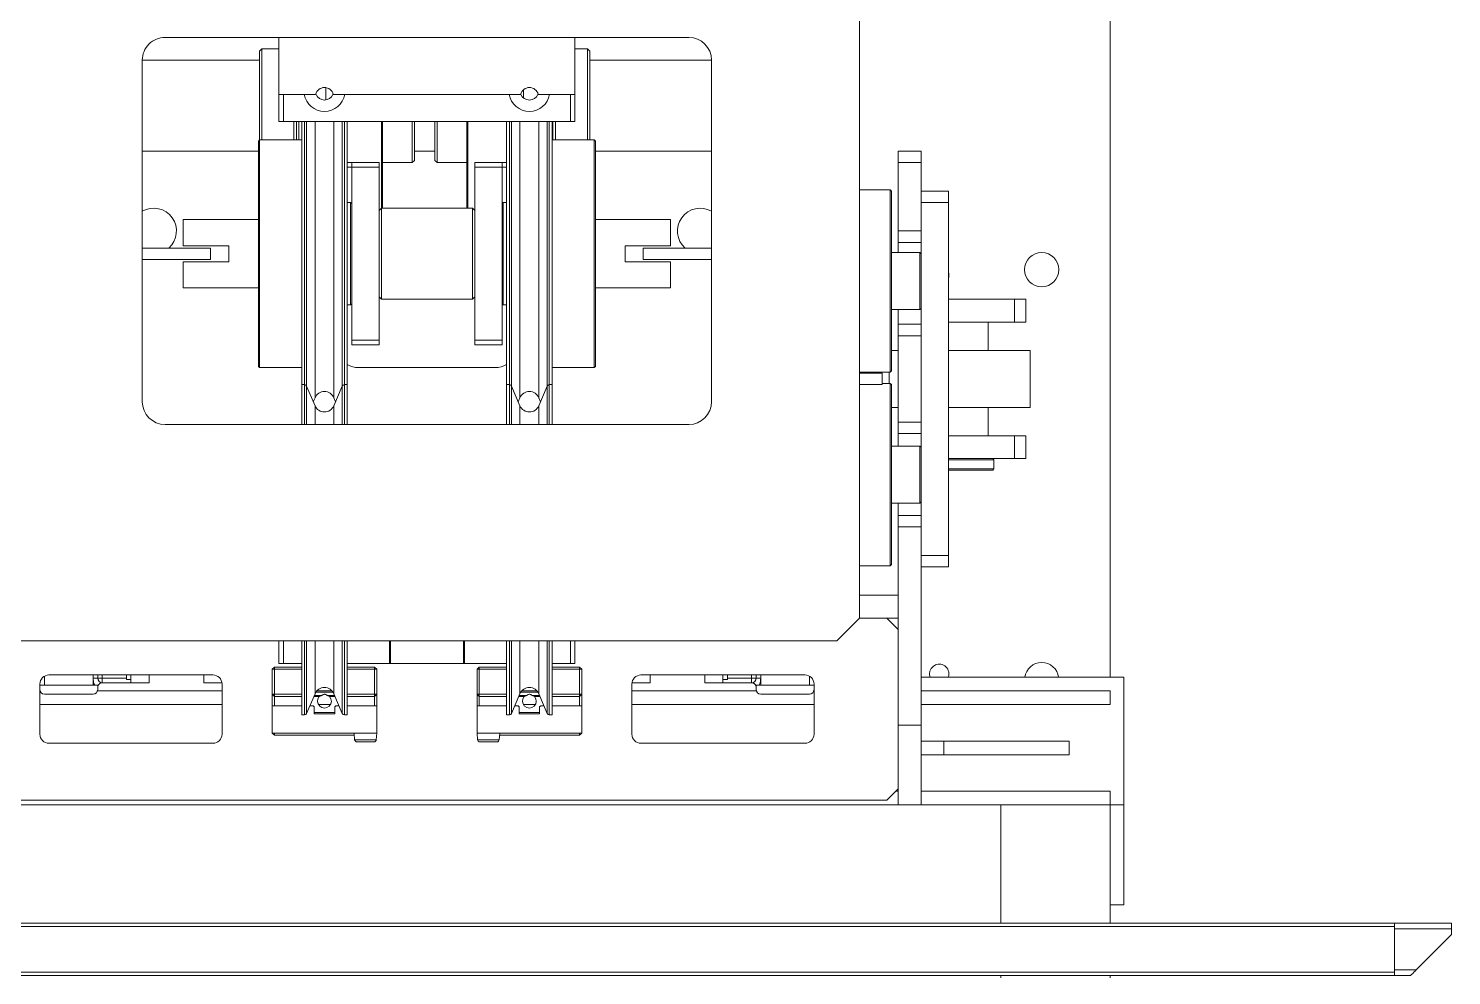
# Model space of a CAD drawing. Header units: millimetres. Extents: x -7602 to 9818, y -387 to 3388.
# Drawn here: x 6453 to 7078, y 2288 to 2704 of the extents above; entities that cross this region are included whole.
import ezdxf

# ---------------------------------------------------------------- set-up
doc = ezdxf.new("R2010")
doc.units = ezdxf.units.MM

# ---------------------------------------------------------------- blocks, each defined once
blk = doc.blocks.new('tryhytr')
at = {"color": 7, "linetype": 'Continuous', "lineweight": 15}
for p, q in [((102918.18, 66650.01, 194.08), (102902.68, 66634.51, 194.08)), ((102927.68, 66650.01, 194.08), (102918.18, 66650.01, 194.08)), ((102927.68, 66652.51, 194.08), (102920.68, 66652.51, 194.08)), ((103777.68, 66652.51, 194.08), (102927.68, 66652.51, 194.08)), ((102927.68, 66652.51, 194.08), (102927.68, 66651.01, 194.08)), ((103777.68, 66651.01, 194.08), (102927.68, 66651.01, 194.08)), ((102927.68, 66651.01, 194.08), (102927.68, 66631.01, 194.08)), ((103052.68, 66653.51, 194.08), (103052.68, 66652.51, 194.08)), ((103100.68, 66653.51, 194.08), (103100.68, 66652.51, 194.08)), ((102902.68, 66634.51, 194.08), (102902.68, 66632.01, 194.08)), ((102902.68, 66632.01, 194.08), (102902.68, 66629.51, 194.08)), ((102927.68, 66632.01, 194.08), (102902.68, 66632.01, 194.08)), ((102927.68, 66629.51, 194.08), (102902.68, 66629.51, 194.08)), ((103777.68, 66631.01, 194.08), (102927.68, 66631.01, 194.08)), ((102927.68, 66631.01, 194.08), (102927.68, 66629.51, 194.08)), ((103777.68, 66629.51, 194.08), (102927.68, 66629.51, 194.08)), ((103052.68, 66629.51, 194.08), (103052.68, 66621.51, 194.08)), ((103100.68, 66629.51, 194.08), (103100.68, 66577.51, 194.08)), ((103046.68, 66621.51, 194.08), (103052.68, 66621.51, 194.08)), ((103046.68, 66577.51, 194.08), (103046.68, 66621.51, 194.08)), ((103052.68, 66577.51, 194.08), (103052.68, 66621.51, 194.08)), ((103046.68, 66577.51, 194.08), (103052.68, 66577.51, 194.08)), ((103046.68, 66521.51, 194.08), (103046.68, 66577.51, 194.08)), ((103052.68, 66571.51, 194.08), (103052.68, 66577.51, 194.08)), ((103052.68, 66577.51, 194.08), (103135.68, 66577.51, 194.08)), ((103135.68, 66577.51, 194.08), (103145.68, 66577.51, 194.08)), ((103135.68, 66542.51, 194.08), (103135.68, 66577.51, 194.08)), ((103145.68, 66577.51, 194.08), (103559.68, 66577.51, 194.08)), ((103145.68, 66577.51, 194.08), (103145.68, 66542.51, 194.08)), ((103150.68, 66575.51, 194.08), (103145.68, 66570.51, 194.08)), ((103554.68, 66575.51, 194.08), (103150.68, 66575.51, 194.08)), ((103070.68, 66555.51, 194.08), (103070.68, 66549.51, 194.08)), ((103070.68, 66555.51, 194.08), (103125.68, 66555.51, 194.08)), ((103125.68, 66555.51, 194.08), (103125.68, 66549.51, 194.08)), ((103125.68, 66555.51, 194.08), (103135.68, 66555.51, 194.08)), ((103258.68, 66550.51, 194.08), (103186.68, 66550.51, 194.08)), ((103518.68, 66550.51, 194.08), (103446.68, 66550.51, 194.08)), ((103070.68, 66549.51, 194.08), (103125.68, 66549.51, 194.08)), ((103125.68, 66549.51, 194.08), (103135.68, 66549.51, 194.08)), ((103182.68, 66546.51, 194.08), (103182.68, 66524.51, 194.08)), ((103262.68, 66524.51, 194.08), (103262.68, 66546.51, 194.08)), ((103284.68, 66546.01, 194.08), (103285.68, 66547.01, 194.08)), ((103284.68, 66546.01, 194.08), (103284.68, 66534.01, 194.08)), ((103284.68, 66546.01, 194.08), (103330.68, 66546.01, 194.08)), ((103285.68, 66546.01, 194.08), (103285.68, 66547.01, 194.08)), ((103285.68, 66547.01, 194.08), (103320.77, 66547.01, 194.08)), ((103320.94, 66549, 194.08), (103320.68, 66546.01, 194.08)), ((103321.94, 66549.91, 194.08), (103329.43, 66549.91, 194.08)), ((103330.68, 66546.01, 194.08), (103330.42, 66549, 194.08)), ((103330.68, 66546.01, 194.08), (103330.68, 66534.01, 194.08)), ((103374.94, 66549, 194.08), (103374.68, 66546.01, 194.08)), ((103374.68, 66546.01, 194.08), (103420.68, 66546.01, 194.08)), ((103374.68, 66546.01, 194.08), (103374.68, 66534.01, 194.08)), ((103375.94, 66549.91, 194.08), (103383.43, 66549.91, 194.08)), ((103384.68, 66546.01, 194.08), (103384.42, 66549, 194.08)), ((103384.6, 66547.01, 194.08), (103419.68, 66547.01, 194.08)), ((103419.68, 66547.01, 194.08), (103420.68, 66546.01, 194.08)), ((103419.68, 66547.01, 194.08), (103419.68, 66546.01, 194.08)), ((103420.68, 66546.01, 194.08), (103420.68, 66534.01, 194.08)), ((103442.68, 66546.51, 194.08), (103442.68, 66524.51, 194.08)), ((103522.68, 66524.51, 194.08), (103522.68, 66546.51, 194.08)), ((103145.68, 66542.51, 194.08), (103135.68, 66542.51, 194.08)), ((103135.68, 66542.51, 194.08), (103135.68, 66455.51, 194.08)), ((103145.68, 66455.51, 194.08), (103145.68, 66542.51, 194.08)), ((103298.95, 66538.01, 194.08), (103297.68, 66538.01, 194.08)), ((103297.68, 66505.51, 194.08), (103297.68, 66538.01, 194.08)), ((103303.18, 66537.51, 194.08), (103312.18, 66537.51, 194.08)), ((103303.18, 66537.51, 194.08), (103303.18, 66534.51, 194.08)), ((103312.18, 66537.51, 194.08), (103312.18, 66534.51, 194.08)), ((103317.68, 66538.01, 194.08), (103316.42, 66538.01, 194.08)), ((103317.68, 66505.51, 194.08), (103317.68, 66538.01, 194.08)), ((103388.95, 66538.01, 194.08), (103387.68, 66538.01, 194.08)), ((103387.68, 66538.01, 194.08), (103387.68, 66505.51, 194.08)), ((103393.18, 66537.51, 194.08), (103402.18, 66537.51, 194.08)), ((103393.18, 66537.51, 194.08), (103393.18, 66534.51, 194.08)), ((103402.18, 66537.51, 194.08), (103402.18, 66534.51, 194.08)), ((103407.68, 66538.01, 194.08), (103406.42, 66538.01, 194.08)), ((103407.68, 66538.01, 194.08), (103407.68, 66505.51, 194.08)), ((103052.68, 66527.51, 194.08), (103052.68, 66533.51, 194.08)), ((103284.68, 66534.01, 194.08), (103297.68, 66534.01, 194.08)), ((103284.68, 66529.01, 194.08), (103284.68, 66534.01, 194.08)), ((103285.68, 66534.01, 194.08), (103285.68, 66530.01, 194.08)), ((103303.54, 66528.75, 194.08), (103299.87, 66537.4, 194.08)), ((103301.31, 66534.01, 194.08), (103302.68, 66534.01, 194.08)), ((103302.68, 66534.01, 194.08), (103303.18, 66534.51, 194.08)), ((103312.18, 66537.01, 194.08), (103303.18, 66537.01, 194.08)), ((103315.5, 66537.4, 194.08), (103311.82, 66528.75, 194.08)), ((103312.18, 66534.51, 194.08), (103312.68, 66534.01, 194.08)), ((103312.68, 66534.01, 194.08), (103314.06, 66534.01, 194.08)), ((103317.68, 66534.01, 194.08), (103330.68, 66534.01, 194.08)), ((103329.68, 66530.01, 194.08), (103329.68, 66534.01, 194.08)), ((103330.68, 66534.01, 194.08), (103330.68, 66529.01, 194.08)), ((103374.68, 66534.01, 194.08), (103387.68, 66534.01, 194.08)), ((103374.68, 66529.01, 194.08), (103374.68, 66534.01, 194.08)), ((103375.68, 66534.01, 194.08), (103375.68, 66530.01, 194.08)), ((103393.54, 66528.75, 194.08), (103389.87, 66537.4, 194.08)), ((103391.31, 66534.01, 194.08), (103392.68, 66534.01, 194.08)), ((103392.68, 66534.01, 194.08), (103393.18, 66534.51, 194.08)), ((103402.18, 66537.01, 194.08), (103393.18, 66537.01, 194.08)), ((103405.5, 66537.4, 194.08), (103401.82, 66528.75, 194.08)), ((103402.18, 66534.51, 194.08), (103402.68, 66534.01, 194.08)), ((103402.68, 66534.01, 194.08), (103404.06, 66534.01, 194.08)), ((103407.68, 66534.01, 194.08), (103420.68, 66534.01, 194.08)), ((103419.68, 66530.01, 194.08), (103419.68, 66534.01, 194.08)), ((103420.68, 66534.01, 194.08), (103420.68, 66529.01, 194.08)), ((103135.68, 66527.51, 194.08), (103052.68, 66527.51, 194.08)), ((103182.68, 66525.01, 194.08), (103184.68, 66525.01, 194.08)), ((103184.68, 66528.91, 194.08), (103206.08, 66528.91, 194.08)), ((103184.68, 66525.01, 194.08), (103206.08, 66525.01, 194.08)), ((103206.08, 66521.91, 194.08), (103206.08, 66525.01, 194.08)), ((103206.08, 66525.01, 194.08), (103206.82, 66525.01, 194.08)), ((103207.99, 66527.51, 194.08), (103262.68, 66527.51, 194.08)), ((103208.08, 66525.94, 194.08), (103208.08, 66526.91, 194.08)), ((103284.68, 66529.01, 194.08), (103285.68, 66530.01, 194.08)), ((103285.68, 66529.01, 194.08), (103284.68, 66529.01, 194.08)), ((103284.68, 66518.01, 194.08), (103284.68, 66529.01, 194.08)), ((103285.68, 66529.01, 194.08), (103285.68, 66530.01, 194.08)), ((103285.68, 66530.01, 194.08), (103297.68, 66530.01, 194.08)), ((103285.68, 66529.01, 194.08), (103285.68, 66518.01, 194.08)), ((103297.68, 66529.01, 194.08), (103285.68, 66529.01, 194.08)), ((103303.01, 66530.01, 194.08), (103305.46, 66530.01, 194.08)), ((103306.51, 66529.51, 194.08), (103303.22, 66529.51, 194.08)), ((103303.94, 66528.01, 194.08), (103311.42, 66528.01, 194.08)), ((103311.04, 66527.51, 194.08), (103304.33, 66527.51, 194.08)), ((103305.46, 66530.01, 194.08), (103306.51, 66529.51, 194.08)), ((103308.85, 66529.51, 194.08), (103309.9, 66530.01, 194.08)), ((103312.15, 66529.51, 194.08), (103308.85, 66529.51, 194.08)), ((103309.9, 66530.01, 194.08), (103312.36, 66530.01, 194.08)), ((103317.68, 66530.01, 194.08), (103329.68, 66530.01, 194.08)), ((103329.68, 66529.01, 194.08), (103317.68, 66529.01, 194.08)), ((103329.68, 66530.01, 194.08), (103329.68, 66529.01, 194.08)), ((103329.68, 66530.01, 194.08), (103330.68, 66529.01, 194.08)), ((103329.68, 66518.01, 194.08), (103329.68, 66529.01, 194.08)), ((103329.68, 66529.01, 194.08), (103330.68, 66529.01, 194.08)), ((103330.68, 66529.01, 194.08), (103330.68, 66518.01, 194.08)), ((103374.68, 66529.01, 194.08), (103375.68, 66530.01, 194.08)), ((103374.68, 66518.01, 194.08), (103374.68, 66529.01, 194.08)), ((103375.68, 66529.01, 194.08), (103374.68, 66529.01, 194.08)), ((103375.68, 66529.01, 194.08), (103375.68, 66530.01, 194.08)), ((103375.68, 66530.01, 194.08), (103387.68, 66530.01, 194.08)), ((103387.68, 66529.01, 194.08), (103375.68, 66529.01, 194.08)), ((103375.68, 66529.01, 194.08), (103375.68, 66518.01, 194.08)), ((103393.01, 66530.01, 194.08), (103395.46, 66530.01, 194.08)), ((103396.51, 66529.51, 194.08), (103393.22, 66529.51, 194.08)), ((103393.94, 66528.01, 194.08), (103401.42, 66528.01, 194.08)), ((103401.04, 66527.51, 194.08), (103394.33, 66527.51, 194.08)), ((103395.46, 66530.01, 194.08), (103396.51, 66529.51, 194.08)), ((103398.85, 66529.51, 194.08), (103399.9, 66530.01, 194.08)), ((103402.15, 66529.51, 194.08), (103398.85, 66529.51, 194.08)), ((103399.9, 66530.01, 194.08), (103402.36, 66530.01, 194.08)), ((103407.68, 66530.01, 194.08), (103419.68, 66530.01, 194.08)), ((103419.68, 66529.01, 194.08), (103407.68, 66529.01, 194.08)), ((103419.68, 66530.01, 194.08), (103420.68, 66529.01, 194.08)), ((103419.68, 66530.01, 194.08), (103419.68, 66529.01, 194.08)), ((103419.68, 66518.01, 194.08), (103419.68, 66529.01, 194.08)), ((103419.68, 66529.01, 194.08), (103420.68, 66529.01, 194.08)), ((103420.68, 66529.01, 194.08), (103420.68, 66518.01, 194.08)), ((103442.68, 66527.51, 194.08), (103497.37, 66527.51, 194.08)), ((103497.28, 66526.91, 194.08), (103497.28, 66525.94, 194.08)), ((103498.55, 66525.01, 194.08), (103499.28, 66525.01, 194.08)), ((103520.68, 66528.91, 194.08), (103499.28, 66528.91, 194.08)), ((103499.28, 66525.01, 194.08), (103499.28, 66521.91, 194.08)), ((103520.68, 66525.01, 194.08), (103499.28, 66525.01, 194.08)), ((103520.68, 66525.01, 194.08), (103522.68, 66525.01, 194.08)), ((103135.68, 66521.51, 194.08), (103046.68, 66521.51, 194.08)), ((103052.68, 66521.51, 194.08), (103052.68, 66142.51, 194.08)), ((103186.68, 66520.51, 194.08), (103258.68, 66520.51, 194.08)), ((103208.08, 66521.91, 194.08), (103206.08, 66521.91, 194.08)), ((103208.08, 66520.51, 194.08), (103208.08, 66521.91, 194.08)), ((103210.08, 66521.91, 194.08), (103208.08, 66521.91, 194.08)), ((103210.08, 66521.91, 194.08), (103210.08, 66523.91, 194.08)), ((103210.08, 66523.91, 194.08), (103222.68, 66523.91, 194.08)), ((103220.68, 66521.91, 194.08), (103210.08, 66521.91, 194.08)), ((103220.68, 66522.51, 194.08), (103222.68, 66522.51, 194.08)), ((103220.68, 66520.51, 194.08), (103220.68, 66522.51, 194.08)), ((103230.68, 66524.01, 194.08), (103222.68, 66524.01, 194.08)), ((103222.68, 66524.01, 194.08), (103222.68, 66520.51, 194.08)), ((103230.68, 66524.01, 194.08), (103230.68, 66520.51, 194.08)), ((103262.65, 66524.01, 194.08), (103254.68, 66524.01, 194.08)), ((103254.68, 66520.51, 194.08), (103254.68, 66524.01, 194.08)), ((103450.68, 66524.01, 194.08), (103442.71, 66524.01, 194.08)), ((103446.68, 66520.51, 194.08), (103518.68, 66520.51, 194.08)), ((103450.68, 66524.01, 194.08), (103450.68, 66520.51, 194.08)), ((103482.68, 66524.01, 194.08), (103474.68, 66524.01, 194.08)), ((103474.68, 66520.51, 194.08), (103474.68, 66524.01, 194.08)), ((103482.68, 66520.51, 194.08), (103482.68, 66524.01, 194.08)), ((103482.68, 66523.91, 194.08), (103495.28, 66523.91, 194.08)), ((103482.68, 66522.51, 194.08), (103484.68, 66522.51, 194.08)), ((103484.68, 66522.51, 194.08), (103484.68, 66520.51, 194.08)), ((103495.28, 66521.91, 194.08), (103484.68, 66521.91, 194.08)), ((103495.28, 66523.91, 194.08), (103495.28, 66521.91, 194.08)), ((103495.28, 66521.91, 194.08), (103497.28, 66521.91, 194.08)), ((103497.28, 66521.91, 194.08), (103497.28, 66520.51, 194.08)), ((103497.28, 66521.91, 194.08), (103499.28, 66521.91, 194.08)), ((103285.68, 66517.01, 194.08), (103284.68, 66518.01, 194.08)), ((103285.68, 66518.01, 194.08), (103284.68, 66518.01, 194.08)), ((103285.68, 66518.01, 194.08), (103297.68, 66518.01, 194.08)), ((103285.68, 66517.01, 194.08), (103285.68, 66518.01, 194.08)), ((103297.68, 66517.01, 194.08), (103285.68, 66517.01, 194.08)), ((103287.68, 66505.51, 194.08), (103287.68, 66515.51, 194.08)), ((103287.68, 66515.51, 194.08), (103289.68, 66515.51, 194.08)), ((103289.68, 66515.51, 194.08), (103289.68, 66505.51, 194.08)), ((103289.68, 66515.51, 194.08), (103297.68, 66515.51, 194.08)), ((103317.68, 66518.01, 194.08), (103329.68, 66518.01, 194.08)), ((103329.68, 66517.01, 194.08), (103317.68, 66517.01, 194.08)), ((103336.18, 66515.51, 194.08), (103317.68, 66515.51, 194.08)), ((103317.68, 66515.51, 194.08), (103369.18, 66515.51, 194.08)), ((103330.68, 66518.01, 194.08), (103329.68, 66518.01, 194.08)), ((103329.68, 66518.01, 194.08), (103329.68, 66517.01, 194.08)), ((103330.68, 66518.01, 194.08), (103329.68, 66517.01, 194.08)), ((103336.68, 66515.01, 194.08), (103336.18, 66515.51, 194.08)), ((103336.18, 66505.51, 194.08), (103336.18, 66515.51, 194.08)), ((103336.68, 66515.01, 194.08), (103336.68, 66505.51, 194.08)), ((103369.18, 66515.51, 194.08), (103368.68, 66515.01, 194.08)), ((103368.68, 66505.51, 194.08), (103368.68, 66515.01, 194.08)), ((103387.68, 66515.51, 194.08), (103369.18, 66515.51, 194.08)), ((103369.18, 66515.51, 194.08), (103369.18, 66505.51, 194.08)), ((103375.68, 66517.01, 194.08), (103374.68, 66518.01, 194.08)), ((103375.68, 66518.01, 194.08), (103374.68, 66518.01, 194.08)), ((103375.68, 66517.01, 194.08), (103375.68, 66518.01, 194.08)), ((103375.68, 66518.01, 194.08), (103387.68, 66518.01, 194.08)), ((103387.68, 66517.01, 194.08), (103375.68, 66517.01, 194.08)), ((103407.68, 66518.01, 194.08), (103419.68, 66518.01, 194.08)), ((103419.68, 66517.01, 194.08), (103407.68, 66517.01, 194.08)), ((103407.68, 66515.51, 194.08), (103415.68, 66515.51, 194.08)), ((103415.68, 66505.51, 194.08), (103415.68, 66515.51, 194.08)), ((103415.68, 66515.51, 194.08), (103417.68, 66515.51, 194.08)), ((103417.68, 66515.51, 194.08), (103417.68, 66505.51, 194.08)), ((103419.68, 66518.01, 194.08), (103419.68, 66517.01, 194.08)), ((103420.68, 66518.01, 194.08), (103419.68, 66517.01, 194.08)), ((103420.68, 66518.01, 194.08), (103419.68, 66518.01, 194.08)), ((103145.68, 66500.51, 194.08), (103150.68, 66495.51, 194.08)), ((103172.68, 66505.51, 194.08), (103162.68, 66495.51, 194.08)), ((103532.68, 66505.51, 194.08), (103172.68, 66505.51, 194.08)), ((103145.68, 66495.51, 194.08), (103162.68, 66495.51, 194.08)), ((103145.68, 66485.51, 194.08), (103145.68, 66495.51, 194.08)), ((103162.68, 66495.51, 194.08), (103162.68, 66195.51, 194.08)), ((103145.68, 66485.51, 194.08), (103162.68, 66485.51, 194.08)), ((103123.68, 66473.01, 194.08), (103135.68, 66473.01, 194.08)), ((103123.68, 66468.01, 194.08), (103123.68, 66473.01, 194.08)), ((103149.18, 66472.51, 194.08), (103148.68, 66472.01, 194.08)), ((103148.68, 66393.01, 194.08), (103148.68, 66472.01, 194.08)), ((103162.68, 66472.51, 194.08), (103149.18, 66472.51, 194.08)), ((103149.18, 66472.51, 194.08), (103149.18, 66392.51, 194.08)), ((103135.68, 66468.01, 194.08), (103123.68, 66468.01, 194.08)), ((103123.68, 66468.01, 194.08), (103123.68, 66313.01, 194.08)), ((103135.68, 66468.01, 194.08), (103135.68, 66313.01, 194.08)), ((103135.68, 66455.51, 194.08), (103145.68, 66455.51, 194.08)), ((103145.68, 66450.51, 194.08), (103135.68, 66450.51, 194.08)), ((103145.68, 66455.51, 194.08), (103145.68, 66450.51, 194.08)), ((103145.68, 66445.01, 194.08), (103145.68, 66450.51, 194.08)), ((103136.18, 66445.01, 194.08), (103135.68, 66444.51, 194.08)), ((103148.68, 66445.01, 194.08), (103136.18, 66445.01, 194.08)), ((103136.18, 66445.01, 194.08), (103136.18, 66420.01, 194.08)), ((103089.68, 66415.51, 194.08), (103089.68, 66425.51, 194.08)), ((103089.68, 66425.51, 194.08), (103094.68, 66425.51, 194.08)), ((103094.68, 66425.51, 194.08), (103094.68, 66415.51, 194.08)), ((103123.68, 66425.51, 194.08), (103094.68, 66425.51, 194.08)), ((103104.18, 66430.51, 194.08), (103103.68, 66430.01, 194.08)), ((103103.68, 66430.01, 194.08), (103103.68, 66426.01, 194.08)), ((103123.68, 66430.01, 194.08), (103103.68, 66430.01, 194.08)), ((103103.68, 66426.01, 194.08), (103104.18, 66425.51, 194.08)), ((103103.68, 66426.01, 194.08), (103123.68, 66426.01, 194.08)), ((103104.18, 66430.51, 194.08), (103123.68, 66430.51, 194.08)), ((103135.68, 66420.51, 194.08), (103136.18, 66420.01, 194.08)), ((103136.18, 66420.01, 194.08), (103148.68, 66420.01, 194.08)), ((103145.68, 66414.51, 194.08), (103145.68, 66420.01, 194.08)), ((103094.68, 66415.51, 194.08), (103089.68, 66415.51, 194.08)), ((103123.68, 66415.51, 194.08), (103094.68, 66415.51, 194.08)), ((103106.18, 66415.51, 194.08), (103106.18, 66403.01, 194.08)), ((103135.68, 66414.51, 194.08), (103145.68, 66414.51, 194.08)), ((103145.68, 66414.51, 194.08), (103145.68, 66409.51, 194.08)), ((103135.68, 66409.51, 194.08), (103135.68, 66371.51, 194.08)), ((103145.68, 66409.51, 194.08), (103135.68, 66409.51, 194.08)), ((103145.68, 66371.51, 194.08), (103145.68, 66409.51, 194.08)), ((103467.68, 66410.51, 194.08), (103237.68, 66410.51, 194.08)), ((103297.68, 66393.01, 194.08), (103297.68, 66410.51, 194.08)), ((103317.68, 66393.01, 194.08), (103317.68, 66410.51, 194.08)), ((103387.68, 66410.51, 194.08), (103387.68, 66393.01, 194.08)), ((103407.68, 66410.51, 194.08), (103407.68, 66393.01, 194.08)), ((103087.68, 66403.01, 194.08), (103087.68, 66378.01, 194.08)), ((103123.68, 66403.01, 194.08), (103087.68, 66403.01, 194.08)), ((103148.68, 66403.01, 194.08), (103145.68, 66403.01, 194.08)), ((103227.68, 66400.51, 194.08), (103227.68, 66250.51, 194.08)), ((103299.87, 66393.62, 194.08), (103303.54, 66402.27, 194.08)), ((103303.54, 66398.75, 194.08), (103302.79, 66400.51, 194.08)), ((103311.82, 66402.27, 194.08), (103315.5, 66393.62, 194.08)), ((103312.57, 66400.51, 194.08), (103311.82, 66398.75, 194.08)), ((103389.87, 66393.62, 194.08), (103393.54, 66402.27, 194.08)), ((103393.54, 66398.75, 194.08), (103392.79, 66400.51, 194.08)), ((103401.82, 66402.27, 194.08), (103405.5, 66393.62, 194.08)), ((103402.57, 66400.51, 194.08), (103401.82, 66398.75, 194.08)), ((103477.68, 66250.51, 194.08), (103477.68, 66400.51, 194.08)), ((103148.68, 66393.01, 194.08), (103149.18, 66392.51, 194.08)), ((103149.18, 66387.51, 194.08), (103148.68, 66387.01, 194.08)), ((103149.18, 66392.51, 194.08), (103152.68, 66392.51, 194.08)), ((103162.68, 66387.51, 194.08), (103149.18, 66387.51, 194.08)), ((103149.18, 66387.51, 194.08), (103149.18, 66307.51, 194.08)), ((103149.68, 66387.51, 194.08), (103149.68, 66392.51, 194.08)), ((103152.68, 66388.01, 194.08), (103152.68, 66393.01, 194.08)), ((103152.68, 66393.01, 194.08), (103162.68, 66393.01, 194.08)), ((103162.68, 66388.01, 194.08), (103152.68, 66388.01, 194.08)), ((103297.68, 66393.01, 194.08), (103298.95, 66393.01, 194.08)), ((103297.68, 66393.01, 194.08), (103297.68, 66277.51, 194.08)), ((103316.42, 66393.01, 194.08), (103317.68, 66393.01, 194.08)), ((103317.68, 66393.01, 194.08), (103317.68, 66277.51, 194.08)), ((103387.68, 66393.01, 194.08), (103388.95, 66393.01, 194.08)), ((103387.68, 66295.43, 194.08), (103387.68, 66393.01, 194.08)), ((103406.42, 66393.01, 194.08), (103407.68, 66393.01, 194.08)), ((103407.68, 66295.43, 194.08), (103407.68, 66393.01, 194.08)), ((103148.68, 66308.01, 194.08), (103148.68, 66387.01, 194.08)), ((103279.18, 66385.51, 194.08), (103278.68, 66385.01, 194.08)), ((103278.68, 66308.14, 194.08), (103278.68, 66385.01, 194.08)), ((103297.68, 66385.51, 194.08), (103279.18, 66385.51, 194.08)), ((103279.18, 66385.51, 194.08), (103279.18, 66307.87, 194.08)), ((103322.68, 66385.51, 194.08), (103382.68, 66385.51, 194.08)), ((103426.18, 66385.51, 194.08), (103407.68, 66385.51, 194.08)), ((103426.68, 66385.01, 194.08), (103426.18, 66385.51, 194.08)), ((103426.18, 66285.51, 194.08), (103426.18, 66385.51, 194.08)), ((103426.68, 66385.01, 194.08), (103426.68, 66286.01, 194.08)), ((103123.68, 66378.01, 194.08), (103087.68, 66378.01, 194.08)), ((103106.18, 66378.01, 194.08), (103106.18, 66365.51, 194.08)), ((103148.68, 66378.01, 194.08), (103145.68, 66378.01, 194.08)), ((103319.68, 66375.51, 194.08), (103331.68, 66375.51, 194.08)), ((103319.68, 66373.51, 194.08), (103319.68, 66375.51, 194.08)), ((103331.68, 66375.51, 194.08), (103331.68, 66373.51, 194.08)), ((103373.68, 66373.51, 194.08), (103373.68, 66375.51, 194.08)), ((103373.68, 66375.51, 194.08), (103385.68, 66375.51, 194.08)), ((103385.68, 66375.51, 194.08), (103385.68, 66373.51, 194.08)), ((103135.68, 66371.51, 194.08), (103145.68, 66371.51, 194.08)), ((103145.68, 66371.51, 194.08), (103145.68, 66366.51, 194.08)), ((103331.68, 66373.51, 194.08), (103319.68, 66373.51, 194.08)), ((103319.68, 66297.51, 194.08), (103319.68, 66373.51, 194.08)), ((103331.68, 66297.51, 194.08), (103331.68, 66373.51, 194.08)), ((103385.68, 66373.51, 194.08), (103373.68, 66373.51, 194.08)), ((103373.68, 66373.51, 194.08), (103373.68, 66297.51, 194.08)), ((103385.68, 66373.51, 194.08), (103385.68, 66297.51, 194.08)), ((103089.68, 66355.51, 194.08), (103089.68, 66365.51, 194.08)), ((103089.68, 66365.51, 194.08), (103094.68, 66365.51, 194.08)), ((103094.68, 66365.51, 194.08), (103094.68, 66355.51, 194.08)), ((103123.68, 66365.51, 194.08), (103094.68, 66365.51, 194.08)), ((103145.68, 66366.51, 194.08), (103135.68, 66366.51, 194.08)), ((103145.68, 66360.01, 194.08), (103145.68, 66366.51, 194.08)), ((103136.18, 66360.01, 194.08), (103135.68, 66359.51, 194.08)), ((103148.68, 66360.01, 194.08), (103136.18, 66360.01, 194.08)), ((103136.18, 66360.01, 194.08), (103136.18, 66335.01, 194.08)), ((103319.18, 66358.01, 194.08), (103317.68, 66358.01, 194.08)), ((103319.68, 66357.51, 194.08), (103319.18, 66358.01, 194.08)), ((103319.18, 66313.01, 194.08), (103319.18, 66358.01, 194.08)), ((103386.18, 66358.01, 194.08), (103385.68, 66357.51, 194.08)), ((103387.68, 66358.01, 194.08), (103386.18, 66358.01, 194.08)), ((103386.18, 66358.01, 194.08), (103386.18, 66313.01, 194.08)), ((103094.68, 66355.51, 194.08), (103089.68, 66355.51, 194.08)), ((103123.68, 66355.51, 194.08), (103094.68, 66355.51, 194.08)), ((103278.68, 66350.51, 194.08), (103245.68, 66350.51, 194.08)), ((103245.68, 66339.01, 194.08), (103245.68, 66350.51, 194.08)), ((103332.68, 66355.51, 194.08), (103331.68, 66354.51, 194.08)), ((103372.68, 66355.51, 194.08), (103332.68, 66355.51, 194.08)), ((103332.68, 66355.51, 194.08), (103332.68, 66329.67, 194.08)), ((103373.68, 66354.51, 194.08), (103372.68, 66355.51, 194.08)), ((103372.68, 66329.67, 194.08), (103372.68, 66355.51, 194.08)), ((103459.68, 66350.51, 194.08), (103426.68, 66350.51, 194.08)), ((103459.68, 66339.01, 194.08), (103459.68, 66350.51, 194.08)), ((103227.68, 66338.01, 194.08), (103257.68, 66338.01, 194.08)), ((103245.68, 66339.01, 194.08), (103265.68, 66339.01, 194.08)), ((103257.68, 66338.01, 194.08), (103257.68, 66333.01, 194.08)), ((103265.68, 66339.01, 194.08), (103265.68, 66332.01, 194.08)), ((103439.68, 66339.01, 194.08), (103459.68, 66339.01, 194.08)), ((103439.68, 66332.01, 194.08), (103439.68, 66339.01, 194.08)), ((103447.68, 66333.01, 194.08), (103447.68, 66338.01, 194.08)), ((103447.68, 66338.01, 194.08), (103477.68, 66338.01, 194.08)), ((103135.68, 66335.51, 194.08), (103136.18, 66335.01, 194.08)), ((103136.18, 66335.01, 194.08), (103148.68, 66335.01, 194.08)), ((103145.68, 66330.51, 194.08), (103145.68, 66335.01, 194.08)), ((103257.68, 66333.01, 194.08), (103227.68, 66333.01, 194.08)), ((103245.68, 66320.51, 194.08), (103245.68, 66332.01, 194.08)), ((103265.68, 66332.01, 194.08), (103245.68, 66332.01, 194.08)), ((103459.68, 66332.01, 194.08), (103439.68, 66332.01, 194.08)), ((103477.68, 66333.01, 194.08), (103447.68, 66333.01, 194.08)), ((103459.68, 66320.51, 194.08), (103459.68, 66332.01, 194.08)), ((103135.68, 66330.51, 194.08), (103145.68, 66330.51, 194.08)), ((103135.68, 66325.51, 194.08), (103135.68, 66295.51, 194.08)), ((103145.68, 66325.51, 194.08), (103135.68, 66325.51, 194.08)), ((103145.68, 66330.51, 194.08), (103145.68, 66325.51, 194.08)), ((103145.68, 66295.51, 194.08), (103145.68, 66325.51, 194.08)), ((103332.68, 66329.67, 194.08), (103332.68, 66315.51, 194.08)), ((103372.68, 66315.51, 194.08), (103372.68, 66329.67, 194.08)), ((103245.68, 66320.51, 194.08), (103278.68, 66320.51, 194.08)), ((103426.68, 66320.51, 194.08), (103459.68, 66320.51, 194.08)), ((103123.68, 66313.01, 194.08), (103135.68, 66313.01, 194.08)), ((103123.68, 66308.01, 194.08), (103123.68, 66313.01, 194.08)), ((103317.68, 66313.01, 194.08), (103319.18, 66313.01, 194.08)), ((103319.18, 66313.01, 194.08), (103319.68, 66313.51, 194.08)), ((103331.68, 66316.51, 194.08), (103332.68, 66315.51, 194.08)), ((103332.68, 66315.51, 194.08), (103372.68, 66315.51, 194.08)), ((103334.68, 66277.51, 194.08), (103334.68, 66315.51, 194.08)), ((103335.18, 66315.51, 194.08), (103335.18, 66277.51, 194.08)), ((103372.18, 66277.51, 194.08), (103372.18, 66315.51, 194.08)), ((103372.68, 66315.51, 194.08), (103373.68, 66316.51, 194.08)), ((103372.68, 66315.51, 194.08), (103372.68, 66277.51, 194.08)), ((103385.68, 66313.51, 194.08), (103386.18, 66313.01, 194.08)), ((103386.18, 66313.01, 194.08), (103387.68, 66313.01, 194.08)), ((103135.68, 66308.01, 194.08), (103123.68, 66308.01, 194.08)), ((103148.68, 66308.01, 194.08), (103149.18, 66307.51, 194.08)), ((103149.18, 66307.51, 194.08), (103162.68, 66307.51, 194.08)), ((103278.68, 66286.01, 194.08), (103278.68, 66308.14, 194.08)), ((103279.18, 66307.87, 194.08), (103279.18, 66285.51, 194.08)), ((103135.68, 66295.51, 194.08), (103145.68, 66295.51, 194.08)), ((103135.68, 66290.51, 194.08), (103135.68, 66295.51, 194.08)), ((103145.68, 66295.51, 194.08), (103145.68, 66290.51, 194.08)), ((103317.68, 66297.51, 194.08), (103319.68, 66297.51, 194.08)), ((103319.68, 66295.51, 194.08), (103317.68, 66295.51, 194.08)), ((103319.68, 66297.51, 194.08), (103331.68, 66297.51, 194.08)), ((103319.68, 66295.51, 194.08), (103319.68, 66297.51, 194.08)), ((103331.68, 66295.51, 194.08), (103319.68, 66295.51, 194.08)), ((103331.68, 66297.51, 194.08), (103331.68, 66295.51, 194.08)), ((103348.18, 66295.51, 194.08), (103335.18, 66295.51, 194.08)), ((103349.18, 66294.51, 194.08), (103348.18, 66295.51, 194.08)), ((103348.18, 66277.51, 194.08), (103348.18, 66295.51, 194.08)), ((103349.18, 66294.51, 194.08), (103349.18, 66277.51, 194.08)), ((103359.18, 66295.51, 194.08), (103358.18, 66294.51, 194.08)), ((103358.18, 66277.51, 194.08), (103358.18, 66294.51, 194.08)), ((103372.18, 66295.51, 194.08), (103359.18, 66295.51, 194.08)), ((103359.18, 66295.51, 194.08), (103359.18, 66277.51, 194.08)), ((103373.68, 66295.51, 194.08), (103373.68, 66297.51, 194.08)), ((103373.68, 66297.51, 194.08), (103385.68, 66297.51, 194.08)), ((103385.68, 66295.51, 194.08), (103373.68, 66295.51, 194.08)), ((103385.68, 66297.51, 194.08), (103385.68, 66295.51, 194.08)), ((103385.68, 66297.51, 194.08), (103387.68, 66297.51, 194.08)), ((103387.68, 66295.51, 194.08), (103385.68, 66295.51, 194.08)), ((103387.68, 66277.51, 194.08), (103387.68, 66295.43, 194.08)), ((103407.68, 66277.51, 194.08), (103407.68, 66295.43, 194.08)), ((103145.68, 66290.51, 194.08), (103135.68, 66290.51, 194.08)), ((103278.68, 66290.51, 194.08), (103227.68, 66290.51, 194.08)), ((103358.18, 66290.51, 194.08), (103349.18, 66290.51, 194.08)), ((103477.68, 66290.51, 194.08), (103426.68, 66290.51, 194.08)), ((103278.68, 66286.01, 194.08), (103279.18, 66285.51, 194.08)), ((103279.18, 66285.51, 194.08), (103297.68, 66285.51, 194.08)), ((103281.18, 66246.51, 194.08), (103281.18, 66285.51, 194.08)), ((103282.18, 66285.51, 194.08), (103282.18, 66245.51, 194.08)), ((103296.18, 66277.51, 194.08), (103296.18, 66285.51, 194.08)), ((103407.68, 66285.51, 194.08), (103426.18, 66285.51, 194.08)), ((103411.18, 66285.51, 194.08), (103411.18, 66277.51, 194.08)), ((103425.18, 66245.51, 194.08), (103425.18, 66285.51, 194.08)), ((103426.18, 66285.51, 194.08), (103426.68, 66286.01, 194.08)), ((103426.18, 66285.51, 194.08), (103426.18, 66246.51, 194.08)), ((103287.68, 66265.51, 194.08), (103287.68, 66277.51, 194.08)), ((103287.68, 66277.51, 194.08), (103289.68, 66277.51, 194.08)), ((103289.68, 66277.51, 194.08), (103289.68, 66265.51, 194.08)), ((103415.68, 66277.51, 194.08), (103289.68, 66277.51, 194.08)), ((103415.68, 66265.51, 194.08), (103415.68, 66277.51, 194.08)), ((103415.68, 66277.51, 194.08), (103417.68, 66277.51, 194.08)), ((103417.68, 66277.51, 194.08), (103417.68, 66265.51, 194.08)), ((103287.68, 66265.51, 194.08), (103287.68, 66240.51, 194.08)), ((103287.68, 66265.51, 194.08), (103303.81, 66265.51, 194.08)), ((103298.81, 66265.51, 194.08), (103289.68, 66265.51, 194.08)), ((103303.97, 66265.51, 194.08), (103303.89, 66265.51, 194.08)), ((103311.56, 66265.51, 194.08), (103393.81, 66265.51, 194.08)), ((103388.81, 66265.51, 194.08), (103316.56, 66265.51, 194.08)), ((103393.97, 66265.51, 194.08), (103393.89, 66265.51, 194.08)), ((103401.56, 66265.51, 194.08), (103417.68, 66265.51, 194.08)), ((103415.68, 66265.51, 194.08), (103406.56, 66265.51, 194.08)), ((103417.68, 66265.51, 194.08), (103417.68, 66240.51, 194.08)), ((103227.68, 66250.51, 194.08), (103281.18, 66250.51, 194.08)), ((103426.18, 66250.51, 194.08), (103477.68, 66250.51, 194.08)), ((103281.18, 66246.51, 194.08), (103282.18, 66245.51, 194.08)), ((103282.18, 66245.51, 194.08), (103287.68, 66245.51, 194.08)), ((103417.68, 66245.51, 194.08), (103425.18, 66245.51, 194.08)), ((103425.18, 66245.51, 194.08), (103426.18, 66246.51, 194.08)), ((103237.68, 66240.51, 194.08), (103467.68, 66240.51, 194.08))]:
    blk.add_line(p, q, dxfattribs=at)
at = {"color": 8, "linetype": 'Continuous', "lineweight": 15}
for p, q in [((103052.68, 66571.51, 194.08), (103135.68, 66571.51, 194.08)), ((103145.68, 66571.51, 194.08), (103146.68, 66571.51, 194.08)), ((103330.42, 66549, 194.08), (103320.94, 66549, 194.08)), ((103384.42, 66549, 194.08), (103374.94, 66549, 194.08)), ((103298.95, 66505.51, 194.08), (103298.95, 66538.01, 194.08)), ((103316.42, 66505.51, 194.08), (103316.42, 66538.01, 194.08)), ((103388.95, 66538.01, 194.08), (103388.95, 66505.51, 194.08)), ((103406.42, 66538.01, 194.08), (103406.42, 66505.51, 194.08)), ((103052.68, 66533.51, 194.08), (103135.68, 66533.51, 194.08)), ((103182.68, 66533.51, 194.08), (103262.68, 66533.51, 194.08)), ((103299.87, 66505.51, 194.08), (103299.87, 66537.4, 194.08)), ((103305.06, 66533.51, 194.08), (103310.3, 66533.51, 194.08)), ((103315.5, 66505.51, 194.08), (103315.5, 66537.4, 194.08)), ((103389.87, 66537.4, 194.08), (103389.87, 66505.51, 194.08)), ((103395.06, 66533.51, 194.08), (103400.3, 66533.51, 194.08)), ((103405.5, 66537.4, 194.08), (103405.5, 66505.51, 194.08)), ((103442.68, 66533.51, 194.08), (103522.68, 66533.51, 194.08)), ((103184.68, 66525.01, 194.08), (103184.68, 66521.05, 194.08)), ((103303.54, 66505.51, 194.08), (103303.54, 66528.75, 194.08)), ((103311.82, 66505.51, 194.08), (103311.82, 66528.75, 194.08)), ((103393.54, 66528.75, 194.08), (103393.54, 66505.51, 194.08)), ((103401.82, 66528.75, 194.08), (103401.82, 66505.51, 194.08)), ((103520.68, 66521.05, 194.08), (103520.68, 66525.01, 194.08)), ((103206.08, 66520.51, 194.08), (103206.08, 66521.91, 194.08)), ((103210.08, 66521.91, 194.08), (103210.08, 66520.51, 194.08)), ((103495.28, 66520.51, 194.08), (103495.28, 66521.91, 194.08)), ((103499.28, 66521.91, 194.08), (103499.28, 66520.51, 194.08)), ((103298.95, 66393.01, 194.08), (103298.95, 66410.51, 194.08)), ((103299.87, 66393.62, 194.08), (103299.87, 66410.51, 194.08)), ((103303.54, 66402.27, 194.08), (103303.54, 66410.51, 194.08)), ((103311.82, 66402.27, 194.08), (103311.82, 66410.51, 194.08)), ((103315.5, 66393.62, 194.08), (103315.5, 66410.51, 194.08)), ((103316.42, 66393.01, 194.08), (103316.42, 66410.51, 194.08)), ((103388.95, 66410.51, 194.08), (103388.95, 66393.01, 194.08)), ((103389.87, 66410.51, 194.08), (103389.87, 66393.62, 194.08)), ((103393.54, 66410.51, 194.08), (103393.54, 66402.27, 194.08)), ((103401.82, 66410.51, 194.08), (103401.82, 66402.27, 194.08)), ((103405.5, 66410.51, 194.08), (103405.5, 66393.62, 194.08)), ((103406.42, 66410.51, 194.08), (103406.42, 66393.01, 194.08)), ((103303.54, 66398.75, 194.08), (103303.54, 66277.51, 194.08)), ((103311.82, 66398.75, 194.08), (103311.82, 66277.51, 194.08)), ((103393.54, 66300.54, 194.08), (103393.54, 66398.75, 194.08)), ((103401.82, 66300.54, 194.08), (103401.82, 66398.75, 194.08)), ((103298.95, 66393.01, 194.08), (103298.95, 66277.51, 194.08)), ((103299.87, 66393.62, 194.08), (103299.87, 66277.51, 194.08)), ((103315.5, 66393.62, 194.08), (103315.5, 66277.51, 194.08)), ((103316.42, 66393.01, 194.08), (103316.42, 66277.51, 194.08)), ((103388.95, 66295.43, 194.08), (103388.95, 66393.01, 194.08)), ((103389.87, 66295.76, 194.08), (103389.87, 66393.62, 194.08)), ((103405.5, 66295.76, 194.08), (103405.5, 66393.62, 194.08)), ((103406.42, 66295.43, 194.08), (103406.42, 66393.01, 194.08)), ((103393.54, 66277.51, 194.08), (103393.54, 66300.54, 194.08)), ((103401.82, 66277.51, 194.08), (103401.82, 66300.54, 194.08)), ((103388.95, 66277.51, 194.08), (103388.95, 66295.43, 194.08)), ((103389.87, 66277.51, 194.08), (103389.87, 66295.76, 194.08)), ((103405.5, 66277.51, 194.08), (103405.5, 66295.76, 194.08)), ((103406.42, 66277.51, 194.08), (103406.42, 66295.43, 194.08)), ((103297.45, 66277.51, 194.08), (103297.45, 66285.51, 194.08)), ((103409, 66285.51, 194.08), (103409, 66277.51, 194.08)), ((103409.92, 66285.51, 194.08), (103409.92, 66277.51, 194.08)), ((103310.32, 66263.51, 194.08), (103310.32, 66267.01, 194.08)), ((103397.04, 66267.96, 194.08), (103397.04, 66262.56, 194.08))]:
    blk.add_line(p, q, dxfattribs=at)
at = {"color": 7, "linetype": 'Continuous', "lineweight": 15, "elevation": 194.08, "flags": 128}
blk.add_lwpolyline([(103131.93, 66520.01), (103131.74, 66521.26), (103131.66, 66521.51)], dxfattribs=at)
at = {"color": 7, "linetype": 'Continuous', "lineweight": 15}
blk.add_circle((103082.68, 66342.51, 194.08), 7.5, dxfattribs=at)
for centre, radius, start, end in [((103186.68, 66546.51, 194.08), 4, 90, 180), ((103258.68, 66546.51, 194.08), 4, 0, 90), ((103446.68, 66546.51, 194.08), 4, 90, 180), ((103518.68, 66546.51, 194.08), 4, 0, 90), ((103321.94, 66548.91, 194.08), 1, 90, 175), ((103329.43, 66548.91, 194.08), 1, 5, 90), ((103375.94, 66548.91, 194.08), 1, 90, 175), ((103383.43, 66548.91, 194.08), 1, 5, 90), ((103298.95, 66537.01, 194.08), 1, 23, 90), ((103316.42, 66537.01, 194.08), 1, 90, 157), ((103388.95, 66537.01, 194.08), 1, 23, 90), ((103406.42, 66537.01, 194.08), 1, 90, 157), ((103307.68, 66532.01, 194.08), 3.02, 318.52232, 221.47768), ((103397.68, 66532.01, 194.08), 3.02, 318.52232, 221.47768), ((103184.68, 66526.91, 194.08), 2, 90, 180), ((103206.08, 66526.91, 194.08), 2, 0, 90), ((103210.08, 66525.91, 194.08), 2, 180, 270), ((103307.68, 66530.51, 194.08), 4.5, 203, 337), ((103397.68, 66530.51, 194.08), 4.5, 203, 337), ((103495.28, 66525.91, 194.08), 2, 270, 0), ((103499.28, 66526.91, 194.08), 2, 90, 180), ((103520.68, 66526.91, 194.08), 2, 0, 90), ((103082.68, 66522.51, 194.08), 7.5, 187.66226, 352.33774), ((103127.68, 66520.01, 194.08), 4.25, 159.33268, 0), ((103186.68, 66524.51, 194.08), 4, 180, 270), ((103210.08, 66521.91, 194.08), 2, 90, 180), ((103258.68, 66524.51, 194.08), 4, 270, 0), ((103446.68, 66524.51, 194.08), 4, 180, 270), ((103495.28, 66521.91, 194.08), 2, 0, 90), ((103518.68, 66524.51, 194.08), 4, 270, 0), ((103237.68, 66400.51, 194.08), 10, 90, 180), ((103467.68, 66400.51, 194.08), 10, 0, 90), ((103307.68, 66400.51, 194.08), 4.5, 23, 157), ((103397.68, 66400.51, 194.08), 4.5, 23, 157), ((103307.68, 66400.51, 194.08), 4.5, 203, 337), ((103397.68, 66400.51, 194.08), 4.5, 203, 337), ((103298.95, 66394.01, 194.08), 1, 270, 337), ((103316.42, 66394.01, 194.08), 1, 203, 270), ((103388.95, 66394.01, 194.08), 1, 270, 337), ((103406.42, 66394.01, 194.08), 1, 203, 270), ((103322.68, 66375.51, 194.08), 10, 90, 120), ((103382.68, 66375.51, 194.08), 10, 60, 90), ((103127.68, 66345.01, 194.08), 4.25, 160.25008, 199.74992), ((103232.68, 66325.51, 194.08), 10, 240, 48.59038), ((103472.68, 66325.51, 194.08), 10, 131.40962, 300), ((103307.68, 66264.01, 194.08), 9, 9.59407, 170.40593), ((103397.68, 66264.01, 194.08), 9, 9.59407, 170.40593), ((103307.68, 66266.51, 194.08), 4, 194.47751, 345.52249), ((103307.68, 66264.01, 194.08), 4, 22.02431, 157.97569), ((103397.68, 66266.51, 194.08), 4, 194.47751, 345.52249), ((103397.68, 66264.01, 194.08), 4, 22.02431, 157.97569), ((103237.68, 66250.51, 194.08), 10, 180, 270), ((103467.68, 66250.51, 194.08), 10, 270, 0)]:
    blk.add_arc(centre, radius, start, end, dxfattribs=at)
for points, knots in [([(102920.68, 66652.51, 194.08), (102920.66, 66652.49, 194.08), (102920.63, 66652.46, 194.08), (102920.4, 66652.23, 194.08), (102920.06, 66651.89, 194.08), (102919.67, 66651.5, 194.08), (102919.22, 66651.05, 194.08), (102918.75, 66650.58, 194.08), (102918.4, 66650.23, 194.08), (102918.18, 66650.01, 194.08)], [0, 0, 0, 0, 0.139753, 0.278864, 0.375906, 0.571271, 0.688331, 0.80533, 1, 1, 1, 1]), ([(103206.82, 66525.01, 194.08), (103206.71, 66524.81, 194.08), (103206.42, 66524.25, 194.08), (103206.15, 66523.19, 194.08), (103206.1, 66522.35, 194.08), (103206.08, 66521.91, 194.08)], [0, 0, 0, 0, 0.216638, 0.591675, 1, 1, 1, 1]), ([(103208.08, 66525.01, 194.08), (103207.98, 66525.01, 194.08), (103207.78, 66525.01, 194.08), (103207.3, 66525.01, 194.08), (103206.97, 66525.01, 194.08), (103206.82, 66525.01, 194.08)], [0, 0, 0, 0, 0.345323, 0.690225, 1, 1, 1, 1]), ([(103208.08, 66525.01, 194.08), (103208.08, 66525.3, 194.08), (103208.08, 66525.6, 194.08), (103208.08, 66525.91, 194.08), (103208.08, 66525.91, 194.08)], [0, 0, 0, 0, 0.993083, 1, 1, 1, 1]), ([(103209.94, 66523.91, 194.08), (103209.93, 66523.92, 194.08), (103209.8, 66523.92, 194.08), (103209.41, 66524, 194.08), (103208.88, 66524.26, 194.08), (103208.41, 66524.76, 194.08), (103208.12, 66525.32, 194.08), (103208.11, 66525.73, 194.08), (103208.11, 66525.91, 194.08)], [0, 0, 0, 0, 0.009228, 0.135679, 0.390841, 0.591002, 0.819418, 1, 1, 1, 1]), ([(103306.51, 66529.51, 194.08), (103306.54, 66529.48, 194.08), (103306.72, 66529.32, 194.08), (103307.05, 66529.1, 194.08), (103307.56, 66528.97, 194.08), (103308.05, 66529.01, 194.08), (103308.49, 66529.2, 194.08), (103308.73, 66529.4, 194.08), (103308.85, 66529.51, 194.08)], [0, 0, 0, 0, 0.0532801, 0.2698041, 0.4539987, 0.6387367, 0.8141266, 1, 1, 1, 1]), ([(103396.51, 66529.51, 194.08), (103396.54, 66529.48, 194.08), (103396.72, 66529.32, 194.08), (103397.05, 66529.1, 194.08), (103397.56, 66528.97, 194.08), (103398.05, 66529.01, 194.08), (103398.49, 66529.2, 194.08), (103398.73, 66529.4, 194.08), (103398.85, 66529.51, 194.08)], [0, 0, 0, 0, 0.0532801, 0.2698041, 0.4539987, 0.6387367, 0.8141266, 1, 1, 1, 1]), ([(103497.28, 66525.91, 194.08), (103497.28, 66525.91, 194.08), (103497.28, 66525.6, 194.08), (103497.28, 66525.3, 194.08), (103497.28, 66525.01, 194.08)], [0, 0, 0, 0, 0.006917, 1, 1, 1, 1]), ([(103498.55, 66525.01, 194.08), (103498.22, 66525.01, 194.08), (103497.7, 66525.01, 194.08), (103497.4, 66525.01, 194.08), (103497.28, 66525.01, 194.08)], [0, 0, 0, 0, 0.625902, 1, 1, 1, 1]), ([(103499.28, 66521.91, 194.08), (103499.26, 66522.32, 194.08), (103499.23, 66523.09, 194.08), (103498.98, 66524.11, 194.08), (103498.72, 66524.73, 194.08), (103498.56, 66524.99, 194.08), (103498.55, 66525.01, 194.08)], [0, 0, 0, 0, 0.384812, 0.712334, 0.973179, 1, 1, 1, 1])]:
    blk.add_open_spline(points, degree=3, knots=knots, dxfattribs=at)

msp = doc.modelspace()

# ---------------------------------------------------------------- block references
at = {"color": 0, "rotation": 180}
msp.add_blockref('tryhytr', (109980.469, 68940.676, 516.55), dxfattribs=at)

doc.saveas('drawing.dxf')
